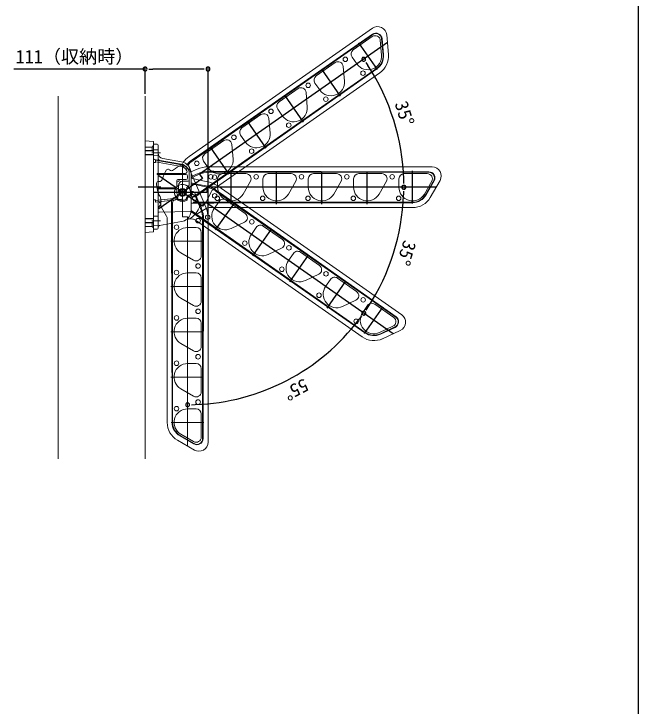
# Model space of a CAD drawing. Units: millimetres, scale not verified. Extents: x -693 to 693, y -1120 to 1122.
# Drawn here: x 417.6 to 693, y -559.4 to -254.1 of the extents above; entities that cross this region are included whole.
import ezdxf
from ezdxf.enums import TextEntityAlignment as Align

# ---------------------------------------------------------------- set-up
doc = ezdxf.new("R2010")
doc.units = ezdxf.units.MM
doc.header["$LTSCALE"] = 4
for name, color, linetype in [('0-3_YKK_12', 2, 'Continuous'), ('0-5_YKK_D', 6, 'Continuous'), ('0-6_YKK_ZWAK', 7, 'Continuous')]:
    doc.layers.add(name, color=color, linetype=linetype)
doc.layers.add('0-4_YKK_13', color=4, linetype='Continuous', lineweight=18)
doc.styles.add('ＭＳ ゴシック', font='')
doc.styles.get('ＭＳ ゴシック').set_extended_font_data('MS Gothic')

msp = doc.modelspace()

# ---------------------------------------------------------------- linework, layer by layer
at = {"layer": '0-3_YKK_12'}
for p, q in [((582.359, -266.799), (499.478, -324.834)), ((577.991, -278.678), (569.731, -266.882)), ((561.727, -290.341), (553.467, -278.545)), ((545.344, -301.812), (537.084, -290.017)), ((528.961, -313.284), (520.701, -301.488)), ((512.578, -324.755), (504.318, -312.96)), ((513.483, -338.028), (513.483, -323.628)), ((533.483, -338.028), (533.483, -323.628)), ((553.483, -338.028), (553.483, -323.628)), ((573.483, -338.028), (573.483, -323.628)), ((593.496, -337.803), (593.496, -323.403)), ((500.768, -338.979), (481.539, -325.515)), ((500.768, -326.677), (481.539, -340.141)), ((499.478, -324.834), (500.768, -326.677)), ((472.358, -330.328), (482.358, -330.328)), ((603.887, -330.578), (502.708, -330.578)), ((502.708, -330.578), (502.708, -332.828)), ((502.708, -332.828), (479.233, -332.828)), ((502.059, -337.136), (500.768, -338.979)), ((584.94, -395.17), (502.059, -337.136)), ((506.613, -349.419), (514.872, -337.623)), ((522.996, -360.891), (531.255, -349.095)), ((539.379, -372.362), (547.638, -360.566)), ((555.762, -383.834), (564.021, -372.038)), ((572.284, -395.128), (580.543, -383.332)), ((588.068, -393.681), (588.08, -393.706)), ((571.283, -396.556), (571.265, -396.582)), ((580.231, -397.366), (580.219, -397.34))]:
    msp.add_line(p, q, dxfattribs=at)
at = {"layer": '0-4_YKK_13'}
for p, q in [((494.884, -317.063), (575.778, -260.42)), ((575.899, -263.235), (496.684, -318.702)), ((575.789, -263.078), (498.011, -317.245)), ((567.324, -270.003), (575.716, -264.126)), ((575.789, -263.078), (575.899, -263.235)), ((579.823, -265.065), (580.008, -265.049)), ((580.44, -272.111), (579.823, -265.065)), ((580.633, -272.094), (580.008, -265.049)), ((582.029, -263.351), (582.057, -263.348)), ((582.057, -263.348), (582.812, -271.976)), ((579.248, -265.773), (579.814, -272.244)), ((568.922, -276.208), (566.771, -273.136)), ((580.633, -272.094), (580.44, -272.111)), ((550.94, -281.474), (559.333, -275.598)), ((562.865, -277.245), (563.431, -283.715)), ((498.312, -333.737), (577.587, -278.228)), ((579.008, -280.132), (505.465, -331.628)), ((506.106, -328.807), (577.707, -278.4)), ((577.587, -278.228), (577.707, -278.4)), ((578.991, -280.107), (579.008, -280.132)), ((552.539, -287.68), (550.388, -284.608)), ((534.557, -292.946), (542.95, -287.069)), ((546.482, -288.716), (547.048, -295.187)), ((437.183, -290.328), (437.183, -450.328)), ((475.483, -290.328), (475.483, -450.328)), ((536.156, -299.151), (534.005, -296.079)), ((518.174, -304.417), (526.567, -298.541)), ((530.099, -300.188), (530.665, -306.658)), ((519.773, -310.623), (517.622, -307.551)), ((475.483, -310.078), (475.483, -350.578)), ((475.483, -310.078), (479.005, -310.386)), ((479.233, -350.021), (479.233, -310.635)), ((501.791, -315.889), (510.184, -310.012)), ((478.608, -312.828), (475.483, -312.828)), ((475.483, -314.328), (479.233, -314.328)), ((478.608, -314.328), (475.483, -314.328)), ((475.483, -314.49), (479.233, -314.49)), ((479.233, -312.203), (478.608, -312.828)), ((478.608, -312.828), (478.608, -314.328)), ((479.233, -314.953), (478.608, -314.328)), ((479.233, -311.578), (479.233, -312.827)), ((480.872, -311.635), (479.233, -311.578)), ((479.233, -347.828), (479.233, -312.827)), ((479.233, -314.008), (481.233, -314.078)), ((481.233, -312.884), (481.233, -312.01)), ((481.233, -315.968), (481.233, -312.884)), ((513.716, -311.659), (514.282, -318.13)), ((475.483, -316.166), (479.233, -316.166)), ((479.233, -316.328), (475.483, -316.328)), ((482.263, -315.328), (478.453, -315.328)), ((481.233, -316.578), (479.235, -316.648)), ((481.233, -315.968), (481.233, -316.876)), ((481.233, -347.38), (481.233, -316.876)), ((498.011, -317.245), (496.364, -318.399)), ((479.233, -335.931), (479.233, -319.85)), ((479.44, -318.277), (481.233, -318.593)), ((479.475, -319.6), (479.867, -319.586)), ((480.108, -319.115), (480.108, -318.607)), ((480.108, -318.607), (491.575, -320.629)), ((480.108, -319.115), (480.108, -319.369)), ((491.341, -321.349), (480.108, -319.369)), ((481.218, -318.803), (481.708, -318.803)), ((481.233, -318.593), (491.471, -320.398)), ((481.283, -318.328), (481.408, -318.328)), ((481.377, -318.403), (481.283, -318.403)), ((481.408, -318.328), (481.377, -318.403)), ((481.708, -318.734), (481.377, -318.403)), ((481.708, -318.878), (481.644, -318.878)), ((481.783, -318.734), (481.708, -318.734)), ((481.708, -318.803), (481.708, -318.734)), ((481.783, -318.803), (481.708, -318.803)), ((481.708, -318.878), (481.708, -318.803)), ((481.783, -318.734), (481.783, -318.803)), ((491.602, -319.406), (483.299, -317.942)), ((491.983, -343.552), (491.983, -320.078)), ((503.39, -322.094), (501.239, -319.022)), ((491.742, -320.862), (491.742, -320.822)), ((492.457, -321.348), (492.523, -321.56)), ((495.116, -322.579), (495.723, -324.01)), ((495.702, -323.767), (498.517, -322.571)), ((503.402, -321.578), (602.155, -321.578)), ((505.858, -323.521), (503.848, -323.521)), ((600.64, -323.761), (505.858, -323.521)), ((602.155, -321.578), (602.155, -321.607)), ((480.733, -324.453), (480.733, -324.89)), ((480.733, -324.453), (493.257, -324.453)), ((493.483, -324.89), (480.733, -324.89)), ((494.233, -326.453), (494.233, -325.64)), ((494.983, -324.584), (494.983, -329.078)), ((494.983, -324.691), (494.983, -327.453)), ((501.044, -336.546), (495.723, -324.01)), ((495.733, -340.825), (495.733, -324.33)), ((498.964, -324.514), (495.733, -325.885)), ((499.052, -324.946), (495.733, -326.355)), ((495.733, -326.583), (500.226, -327.538)), ((600.64, -323.953), (503.936, -323.953)), ((509.733, -324.578), (519.979, -324.578)), ((529.733, -324.578), (539.979, -324.578)), ((549.733, -324.578), (559.979, -324.578)), ((569.733, -324.578), (579.979, -324.578)), ((589.733, -324.578), (599.979, -324.578)), ((600.64, -323.761), (600.64, -323.953)), ((479.233, -327.828), (479.233, -327.847)), ((481.388, -328.011), (481.625, -328.032)), ((489.483, -330.14), (489.483, -327.703)), ((489.983, -327.203), (493.483, -327.203)), ((490.233, -329.703), (490.233, -332.828)), ((494.483, -327.953), (491.983, -327.953)), ((499.037, -329.292), (495.733, -328.589)), ((498.768, -329.677), (496.386, -329.17)), ((497.862, -334.58), (506.106, -328.807)), ((502.294, -330.426), (498.768, -329.677)), ((502.47, -330.021), (499.037, -329.292)), ((500.226, -327.538), (503.219, -328.174)), ((507.483, -330.578), (507.483, -326.828)), ((521.927, -327.953), (518.68, -333.578)), ((527.483, -330.578), (527.483, -326.828)), ((541.927, -327.953), (538.68, -333.578)), ((547.483, -330.578), (547.483, -326.828)), ((561.927, -327.953), (558.68, -333.578)), ((567.483, -330.578), (567.483, -326.828)), ((581.927, -327.953), (578.68, -333.578)), ((587.483, -330.578), (587.483, -326.828)), ((601.927, -327.953), (598.68, -333.578)), ((599.268, -333.828), (602.805, -327.703)), ((599.437, -333.925), (602.965, -327.795)), ((605.619, -327.578), (601.289, -335.078)), ((602.805, -327.703), (602.965, -327.795)), ((480.733, -330.89), (480.733, -331.328)), ((480.733, -330.89), (488.733, -330.89)), ((488.733, -331.328), (480.733, -331.328)), ((489.483, -332.828), (489.483, -332.078)), ((493.928, -330.684), (493.727, -332.98)), ((502.79, -336.571), (504.633, -332.62)), ((586.08, -387.88), (506.865, -332.414)), ((508.688, -333.162), (507.04, -332.009)), ((507.789, -330.161), (588.684, -386.804)), ((480.108, -336.465), (489.342, -335.331)), ((491.544, -335.816), (480.108, -337.22)), ((491.544, -335.816), (482.755, -336.895)), ((491.983, -334.812), (491.983, -335.32)), ((491.983, -335.021), (491.983, -335.32)), ((498.926, -336.578), (497.413, -333.013)), ((498.456, -336.578), (497.505, -334.337)), ((586.19, -387.724), (508.688, -333.162)), ((599.437, -333.925), (599.268, -333.828)), ((479.867, -336.194), (479.475, -336.181)), ((480.108, -337.22), (480.108, -336.717)), ((481.818, -338.854), (482.164, -338.442)), ((481.833, -337.253), (481.833, -337.008)), ((482.008, -337.253), (481.833, -337.253)), ((482.364, -337.713), (481.846, -337.414)), ((482.152, -336.969), (481.904, -337)), ((482.133, -337.024), (482.133, -337.128)), ((482.273, -336.955), (482.755, -336.895)), ((482.384, -337.37), (482.273, -336.955)), ((495.794, -337.635), (505.858, -337.635)), ((496.646, -337.202), (593.423, -337.203)), ((501.044, -336.546), (502.24, -339.362)), ((505.858, -337.635), (593.423, -337.412)), ((505.971, -339.875), (508.122, -336.803)), ((511.255, -336.251), (519.648, -342.127)), ((593.423, -337.203), (593.423, -337.412)), ((481.716, -341.579), (481.233, -341.579)), ((482.718, -339.533), (484.898, -343.309)), ((495.71, -341.306), (500.592, -344.724)), ((495.733, -340.794), (572.568, -394.595)), ((498.689, -342.093), (502.465, -339.913)), ((593.495, -339.578), (503.715, -339.578)), ((479.233, -344.328), (475.483, -344.328)), ((475.483, -344.49), (479.233, -344.49)), ((479.233, -343.258), (481.233, -343.328)), ((494.233, -343.552), (491.983, -343.552)), ((494.185, -344.44), (496.505, -344.643)), ((494.233, -444.732), (494.233, -343.552)), ((500.592, -344.724), (572.448, -394.767)), ((500.858, -441.484), (500.858, -344.781)), ((501.291, -346.703), (501.291, -344.692)), ((503.233, -344.246), (503.233, -443)), ((475.483, -346.166), (479.233, -346.166)), ((475.483, -346.328), (479.233, -346.328)), ((478.608, -346.328), (475.483, -346.328)), ((478.608, -347.828), (475.483, -347.828)), ((482.263, -345.328), (478.453, -345.328)), ((479.233, -345.703), (478.608, -346.328)), ((478.608, -346.328), (478.608, -347.828)), ((479.233, -348.453), (478.608, -347.828)), ((481.233, -347.328), (479.233, -347.398)), ((479.233, -347.828), (479.233, -349.078)), ((481.233, -347.38), (481.233, -347.806)), ((481.233, -347.806), (481.233, -347.976)), ((481.233, -348.646), (481.233, -347.976)), ((481.853, -347.468), (491.602, -345.75)), ((487.176, -346.703), (487.399, -434.267)), ((571.265, -396.582), (497.721, -345.086)), ((501.05, -441.484), (501.291, -346.703)), ((519.308, -346.009), (513.421, -348.754)), ((527.638, -347.722), (536.031, -353.599)), ((475.483, -350.578), (479.005, -350.27)), ((479.233, -349.078), (480.872, -349.021)), ((494.233, -348.328), (497.983, -348.328)), ((500.233, -350.578), (500.233, -360.823)), ((522.354, -351.347), (524.505, -348.275)), ((486.783, -354.328), (501.183, -354.328)), ((496.858, -362.771), (491.233, -359.524)), ((535.691, -357.481), (529.804, -360.226)), ((538.737, -362.818), (540.888, -359.746)), ((544.021, -359.194), (552.414, -365.07)), ((494.233, -368.328), (497.983, -368.328)), ((552.074, -368.952), (546.188, -371.697)), ((500.233, -370.578), (500.233, -380.823)), ((555.12, -374.29), (557.271, -371.218)), ((555.12, -374.29), (557.271, -371.218)), ((560.404, -370.665), (568.797, -376.542)), ((486.783, -374.328), (501.183, -374.328)), ((496.858, -382.771), (491.233, -379.524)), ((568.457, -380.424), (562.571, -383.169)), ((571.503, -385.761), (573.654, -382.689)), ((576.788, -382.137), (585.18, -388.013)), ((586.19, -387.724), (586.08, -387.88)), ((494.233, -388.328), (497.983, -388.328)), ((500.233, -390.578), (500.233, -400.823)), ((584.84, -391.895), (578.954, -394.64)), ((579.293, -395.183), (585.702, -392.194)), ((579.375, -395.359), (585.781, -392.362)), ((588.08, -393.706), (580.231, -397.366)), ((585.702, -392.194), (585.781, -392.362)), ((486.783, -394.328), (501.183, -394.328)), ((572.568, -394.595), (572.448, -394.767)), ((579.375, -395.359), (579.293, -395.183)), ((496.858, -402.771), (491.233, -399.524)), ((494.233, -408.328), (497.983, -408.328)), ((500.233, -410.578), (500.233, -420.823)), ((486.783, -414.328), (501.183, -414.328)), ((496.858, -422.771), (491.233, -419.524)), ((494.233, -428.328), (497.983, -428.328)), ((500.233, -430.578), (500.233, -440.823)), ((487.008, -434.34), (501.408, -434.34)), ((496.858, -442.771), (491.233, -439.524)), ((497.233, -446.464), (489.733, -442.133)), ((490.886, -440.281), (497.016, -443.81)), ((490.983, -440.113), (497.108, -443.649))]:
    msp.add_line(p, q, dxfattribs=at)
at = {"layer": '0-4_YKK_13', "color": 7}
for p, q in [((482.383, -338.283), (482.383, -336.314)), ((499.865, -339.896), (498.456, -336.578)), ((500.297, -339.808), (498.926, -336.578)), ((501.958, -337.563), (500.024, -338.917))]:
    msp.add_line(p, q, dxfattribs=at)
at = {"layer": '0-4_YKK_13'}
for points in [[(480.108, -318.607), (480.108, -318.578), (481.283, -318.578)], [(481.283, -318.578), (481.283, -318.403), (481.283, -318.328)], [(481.408, -318.328), (481.761, -318.681), (481.708, -318.734)], [(480.108, -336.444), (480.108, -336.465), (480.108, -336.717)], [(481.783, -337.306), (481.783, -337.015), (481.904, -337)], [(487.176, -336.638), (487.176, -346.53), (487.176, -346.703)], [(487.609, -337.49), (487.609, -346.454), (487.608, -434.267)], [(481.716, -341.579), (488.662, -341.455), (495.465, -341.337)], [(485.233, -434.339), (485.233, -346.872), (485.233, -344.559)], [(494.271, -344.359), (494.08, -344.54), (494.014, -344.599)]]:
    msp.add_lwpolyline(points, dxfattribs=at)
for centre, radius in [((563.812, -274.14), 1), ((571.616, -280.273), 1), ((547.429, -285.612), 1), ((555.233, -291.745), 1), ((531.046, -297.083), 1), ((538.85, -303.216), 1), ((514.663, -308.555), 1), ((522.467, -314.688), 1), ((498.279, -320.026), 1), ((504.483, -325.953), 1), ((506.084, -326.159), 1), ((524.483, -325.953), 1), ((544.483, -325.953), 1), ((564.483, -325.953), 1), ((584.483, -325.953), 1), ((489.983, -327.703), 0.5), ((491.983, -332.828), 1.725), ((491.983, -332.828), 1.673), ((491.983, -332.828), 1.431), ((491.983, -332.828), 1.25), ((497.358, -335.453), 1), ((506.166, -334.366), 1), ((507.358, -335.453), 1), ((527.358, -335.453), 1), ((547.358, -335.453), 1), ((567.358, -335.453), 1), ((587.358, -335.453), 1), ((498.858, -345.328), 1), ((503.072, -343.797), 1), ((522.549, -345.837), 1), ((489.358, -348.203), 1), ((519.455, -355.268), 1), ((538.932, -357.309), 1), ((498.858, -365.328), 1), ((535.838, -366.74), 1), ((489.358, -368.203), 1), ((555.315, -368.78), 1), ((552.221, -378.211), 1), ((571.698, -380.252), 1), ((498.858, -385.328), 1), ((489.358, -388.203), 1), ((568.604, -389.683), 1), ((498.858, -405.328), 1), ((489.358, -408.203), 1), ((498.858, -425.328), 1), ((489.358, -428.203), 1)]:
    msp.add_circle(centre, radius, dxfattribs=at)
for centre, radius, start, end in [((578.072, -263.697), 4, 5, 125), ((577.006, -265.969), 2.25, 5, 125), ((577.333, -265.283), 2.5, 5, 125), ((568.614, -271.846), 2.25, 125, 215), ((573.837, -272.767), 6, 215, 5), ((573.715, -272.699), 6.75, 305, 5), ((573.846, -272.76), 9, 305, 5), ((560.623, -277.441), 2.25, 5, 125), ((552.231, -283.317), 2.25, 125, 215), ((557.454, -284.238), 6, 215, 5), ((544.24, -288.912), 2.25, 5, 125), ((535.848, -294.789), 2.25, 125, 215), ((541.071, -295.71), 6, 215, 5), ((527.857, -300.384), 2.25, 5, 125), ((519.465, -306.26), 2.25, 125, 215), ((524.688, -307.181), 6, 215, 5), ((478.983, -310.635), 0.25, 0, 85), ((511.474, -311.855), 2.25, 5, 125), ((480.858, -312.01), 0.375, 0, 88), ((483.733, -315.48), 2.5, 180, 260), ((502.054, -327.302), 12.5, 125, 141.73893), ((503.082, -317.732), 2.25, 125, 215), ((479.483, -318.031), 0.25, 180, 260), ((479.483, -319.85), 0.25, 92, 180), ((479.858, -319.336), 0.25, 272, 0), ((481.708, -318.803), 0.075, 270, 0), ((481.708, -318.734), 0.075, 0, 45), ((490.733, -324.584), 4.25, 0, 80), ((490.733, -324.33), 5, 0, 80), ((503.533, -328.638), 12.5, 125, 139.67003), ((503.854, -328.941), 12.5, 125, 139.66925), ((508.305, -318.653), 6, 215, 5), ((494.474, -329.859), 11.75, 143.90702, 165.90017), ((485.585, -323.38), 0.75, 50, 143.90956), ((487.133, -321.904), 1.375, 230, 310.90017), ((495.726, -331.825), 11.75, 111.23731, 130.90017), ((490.733, -324.796), 3.5, 23.42649, 80), ((491.742, -321.571), 0.749, 17.31351, 111.2541), ((490.858, -324.691), 4.125, 0, 80), ((493.836, -321.151), 1.375, 197.3303, 277.83327), ((493.257, -323.703), 0.75, 270, 23.42649), ((495.625, -334.153), 11.75, 93.68401, 97.83327), ((494.886, -322.677), 0.25, 23, 93.68401), ((503.402, -334.078), 12.5, 90, 113), ((503.848, -336.021), 12.5, 90, 113), ((602.155, -325.578), 4, 330, 90), ((493.483, -325.64), 0.75, 0, 90), ((493.483, -326.453), 0.75, 270, 0), ((503.936, -336.453), 12.5, 90, 113), ((509.733, -326.828), 2.25, 90, 180), ((519.979, -326.828), 2.25, 330, 90), ((529.733, -326.828), 2.25, 90, 180), ((539.979, -326.828), 2.25, 330, 90), ((549.733, -326.828), 2.25, 90, 180), ((559.979, -326.828), 2.25, 330, 90), ((569.733, -326.828), 2.25, 90, 180), ((579.979, -326.828), 2.25, 330, 90), ((589.733, -326.828), 2.25, 90, 180), ((599.979, -326.828), 2.25, 330, 90), ((600.64, -326.453), 2.5, 330, 90), ((492.321, -328.967), 11.75, 178.90702, 209.21163), ((481.322, -328.757), 0.749, 84.98321, 178.9238), ((481.745, -326.662), 1.375, 265, 345.90017), ((491.983, -332.828), 3.5, 343.71515, 295.97285), ((491.983, -329.703), 1.75, 90, 180), ((491.983, -332.828), 3.545, 343.29738, 68.83001), ((493.233, -329.078), 1.75, 293.37203, 0), ((494.483, -327.453), 0.5, 270, 0), ((496.179, -330.149), 1, 78, 116.43388), ((500.62, -340.401), 12.5, 55, 78), ((491.983, -332.828), 3.545, 124.9444, 296.39062), ((488.733, -330.14), 0.75, 270, 0), ((488.733, -332.078), 0.75, 0, 90), ((496.492, -333.404), 1, 23, 172.71948), ((497.452, -332.508), 1.5, 183.3447, 267.52153), ((499.695, -342.653), 12.5, 55, 78), ((499.871, -342.248), 12.5, 55, 78), ((506.899, -333.676), 2.5, 125, 155), ((513.483, -330.578), 6, 180, 330), ((533.483, -330.578), 6, 180, 330), ((553.483, -330.578), 6, 180, 330), ((573.483, -330.578), 6, 180, 330), ((593.483, -330.578), 6, 180, 330), ((479.883, -335.922), 2.5, 0, 29.21163), ((488.676, -336.638), 1.5, 49.04352, 177.69394), ((489.25, -334.587), 0.75, 277, 32.76324), ((491.983, -332.828), 2.5, 180, 212.76324), ((491.983, -332.828), 1.75, 180, 257.16041), ((491.483, -335.32), 0.5, 277, 0), ((491.483, -335.32), 0.5, 277, 0), ((491.483, -335.021), 0.5, 0, 77.16041), ((492.233, -334.812), 0.25, 97.18076, 180), ((491.983, -332.828), 1.75, 277.18076, 355), ((495.983, -336.203), 2.478, 104.97924, 174.70876), ((495.983, -336.203), 2.432, 104.38217, 175.30583), ((495.983, -336.203), 2, 97.48864, 181.79666), ((496.584, -334.728), 1, 23, 149.48645), ((497.002, -333.351), 1.5, 212.27793, 302.69394), ((497.452, -332.508), 1.5, 267.52153, 304.99983), ((509.965, -338.094), 2.25, 55, 145), ((593.423, -330.453), 6.75, 270, 330), ((593.495, -330.578), 9, 270, 330), ((479.483, -335.931), 0.25, 180, 268), ((479.858, -336.444), 0.25, 0, 88), ((483.733, -340.461), 2.5, 140, 180), ((481.908, -337.306), 0.125, 180, 240), ((482.008, -337.128), 0.125, 270, 0), ((481.883, -337.024), 0.25, 0, 12.01758), ((481.283, -337.703), 1.15, 320, 16.82131), ((482.302, -337.821), 0.125, 353.36234, 60), ((484.883, -338.283), 2.5, 180, 210), ((489.109, -337.49), 1.5, 142.52153, 179.99983), ((489.109, -337.49), 1.5, 58.3447, 142.52153), ((491.983, -332.828), 3.978, 238.3447, 300.20238), ((501.458, -340.965), 2.5, 125, 154.21163), ((500.524, -335.515), 2.5, 305, 335), ((490.733, -340.825), 5, 315.03575, 0), ((488.628, -334.765), 11.75, 303.90702, 334.21163), ((488.358, -344.781), 12.5, 0, 23), ((488.791, -344.692), 12.5, 0, 23), ((490.733, -344.246), 12.5, 0, 23), ((503.715, -342.078), 2.5, 90, 120), ((510.886, -343.317), 6, 145, 295), ((482.733, -344.559), 2.5, 359.9994, 30), ((490.733, -340.825), 5, 280, 311.00768), ((494.764, -343.895), 0.749, 223.26783, 303.9238), ((496.287, -347.134), 2.5, 55, 85), ((497.439, -339.928), 2.5, 270, 300), ((518.357, -343.97), 2.25, 295, 55), ((481.983, -348.207), 0.75, 100, 180), ((526.348, -349.565), 2.25, 55, 145), ((478.983, -350.021), 0.25, 275, 0), ((480.858, -348.646), 0.375, 272, 0), ((494.233, -354.328), 6, 90, 240), ((497.983, -350.578), 2.25, 0, 90), ((527.269, -354.788), 6, 145, 295), ((534.74, -355.442), 2.25, 295, 55), ((542.731, -361.037), 2.25, 55, 145), ((497.983, -360.823), 2.25, 240, 0), ((543.652, -366.26), 6, 145, 295), ((551.123, -366.913), 2.25, 295, 55), ((494.233, -374.328), 6, 90, 240), ((497.983, -370.578), 2.25, 0, 90), ((559.114, -372.508), 2.25, 55, 145), ((560.035, -377.731), 6, 145, 295), ((567.506, -378.385), 2.25, 295, 55), ((497.983, -380.823), 2.25, 240, 0), ((575.497, -383.98), 2.25, 55, 145), ((576.418, -389.203), 6, 145, 295), ((586.389, -390.081), 4, 295, 55), ((494.233, -394.328), 6, 90, 240), ((497.983, -390.578), 2.25, 0, 90), ((583.889, -389.856), 2.25, 295, 55), ((584.646, -389.928), 2.5, 295, 55), ((576.427, -389.209), 9, 235, 295), ((576.44, -389.065), 6.75, 235, 295), ((497.983, -400.823), 2.25, 240, 0), ((494.233, -414.328), 6, 90, 240), ((497.983, -410.578), 2.25, 0, 90), ((497.983, -420.823), 2.25, 240, 0), ((494.233, -434.328), 6, 90, 240), ((497.983, -430.578), 2.25, 0, 90), ((494.233, -434.339), 9, 180, 240), ((494.358, -434.267), 6.75, 180, 240), ((497.983, -440.823), 2.25, 240, 0), ((498.358, -441.484), 2.5, 240, 0), ((499.233, -443), 4, 240, 0)]:
    msp.add_arc(centre, radius, start, end, dxfattribs=at)
for centre, major_axis, start_param, end_param in [((577.327, -265.287), (-2.205, -1.544), 2.619263, 4.7098479), ((573.701, -272.709), (-5.701, -3.992), 1.5733374, 2.619263), ((600.633, -326.453), (-2.691, 0), 2.619263, 4.7098479), ((593.405, -330.453), (-6.96, 0), 1.5733374, 2.619263), ((584.64, -389.924), (-2.205, 1.544), 2.619263, 4.7098479), ((576.425, -389.055), (-5.701, 3.992), 1.5733374, 2.619263), ((494.358, -434.249), (0, 6.96), 1.5733374, 2.619263), ((498.358, -441.477), (0, 2.691), 2.619263, 4.7098479)]:
    msp.add_ellipse(centre, major_axis=major_axis, ratio=0.999997, start_param=start_param, end_param=end_param, dxfattribs=at)
at = {"layer": '0-5_YKK_D'}
for p, q in [((475.483, -289.328), (475.483, -277.431)), ((503.233, -345.046), (503.233, -277.431)), ((572.854, -275.53), (573.805, -276.939)), ((475.483, -278.431), (417.577, -278.431)), ((477.183, -278.431), (478.883, -278.431)), ((499.833, -278.431), (478.883, -278.431)), ((501.533, -278.431), (499.833, -278.431)), ((589.675, -328.878), (589.645, -327.178)), ((589.509, -332.277), (589.48, -333.977)), ((572.975, -384.717), (573.926, -383.308)), ((570.926, -387.432), (569.926, -388.807)), ((495.933, -426.471), (497.633, -426.44))]:
    msp.add_line(p, q, dxfattribs=at)
for centre, radius, start, end in [((571.903, -274.121), 0.85, 124.01039, 304.01039), ((571.903, -274.121), 0.85, 304.01039, 124.01039), ((475.483, -278.431), 0.85, 0, 180), ((503.233, -278.431), 0.85, 0, 180), ((491.274, -330.578), 98.43, 1.97922, 33.02078), ((475.483, -278.431), 0.85, 180, 0), ((503.233, -278.431), 0.85, 180, 0), ((589.539, -330.578), 0.85, 88.9942, 268.9942), ((589.704, -330.578), 0.85, 90.98961, 270.98961), ((589.539, -330.578), 0.85, 268.9942, 88.9942), ((589.704, -330.578), 0.85, 270.98961, 90.98961), ((492.693, -330.578), 96.846, 327.01159, 357.98841), ((571.926, -386.057), 0.85, 53.97297, 233.97297), ((572.025, -386.127), 0.85, 56.0058, 236.0058), ((571.926, -386.057), 0.85, 233.97297, 53.97297), ((572.025, -386.127), 0.85, 236.0058, 56.0058), ((494.233, -331.656), 94.845, 272.05405, 322.94595), ((494.233, -426.501), 0.85, 1.02703, 181.02703), ((494.233, -426.501), 0.85, 181.02703, 1.02703)]:
    msp.add_arc(centre, radius, start, end, dxfattribs=at)
at = {"layer": '0-6_YKK_ZWAK'}
msp.add_line((693, 1064.1), (693, -1119.9), dxfattribs=at)

# ---------------------------------------------------------------- texts
at = {"layer": '0-5_YKK_D', "style": 'ＭＳ ゴシック'}
msp.add_text('111（収納時）', height=5.865, dxfattribs=at).set_placement((418.377, -277.631), align=Align.BOTTOM_LEFT)
for s, rotation, p in [('35°', 287.289, (583.865, -294.161)), ('35°', 252.5, (588.001, -353.023)), ('55°', 207.5, (544.831, -413.145))]:
    msp.add_text(s, height=5.865, rotation=rotation, dxfattribs=at).set_placement(p, align=Align.BOTTOM_LEFT)

doc.saveas('drawing.dxf')
